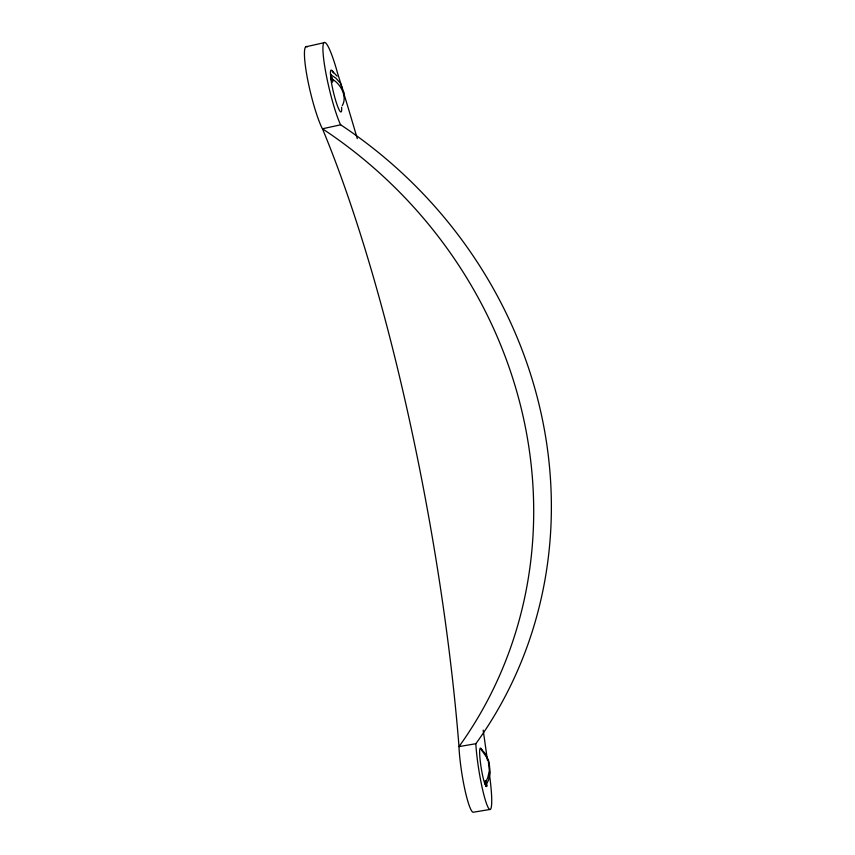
<?xml version="1.0" encoding="UTF-8"?>
<svg xmlns="http://www.w3.org/2000/svg" width="855" height="855" viewBox="0 0 855 855"><rect width="100%" height="100%" fill="white"/><g stroke="black" fill="none" stroke-linecap="round" stroke-linejoin="round"><path stroke-width="1.28" d="M343.689 95.653L343.785 92.201L340.482 83.192L335.93 78.222L330.5 74.513L333.258 80.926M342.267 105.646C348.22 95.578 338.911 81.802 331.377 78.938M485.629 781.352L485.779 785.798L488.633 779.781L490.225 772.738L489.049 761.837L485.17 753.65L481.237 748.948L482.135 751.011M305.62 46.854L323.906 42.75M489.477 774.523A41.136 4.927 81 0 1 487.735 806.692A41.136 4.927 81 0 1 475.936 745.71L475.85 743.722A447.924 418.629 40 0 0 340.675 124.809L322.463 128.784L321.758 127.513A45.443 6.605 76.5 0 1 306.827 75.144A45.443 6.605 76.5 0 1 307.415 46.854M475.85 743.722L459.007 746.597L459.06 748.595A41.083 5.451 81.2 0 0 464.992 790.116A41.083 5.451 81.2 0 0 473.136 812.25L489.862 809.471M486.089 785.745L484.871 783.811L487.735 777.772L489.338 770.718L488.162 759.796M332.146 70.805L337.052 76.127M482.487 751.438L487.649 758.545M481.654 749.675L480.852 748.285A19.483 2.33 81 0 0 480.115 759.774A19.483 2.33 81 0 0 484.422 782.603L486.153 786.408A19.483 2.33 81 0 0 487.158 785.029M340.675 124.809L340.012 123.526A45.497 5.964 76.7 0 1 323.062 52.561A45.497 5.964 76.7 0 1 336.507 69.373L337.233 72.077A1780.719 655.058 83.9 0 1 341.915 87.21M330.5 74.513L332.83 80.755M330.885 78.607L332.285 82.347M331.227 78.532L330.842 74.438M485.234 780.647L485.779 785.798M341.605 107.27L341.701 108.884A21.514 2.822 76.7 0 1 337.533 106.095A21.514 2.822 76.7 0 1 331.152 80.723L330.415 72.899A21.514 2.822 76.7 0 1 333.322 72.91M343.454 92.244A1780.719 655.058 83.9 0 1 357.272 138.628M483.182 730.117A1780.719 655.058 83.9 0 1 487.414 760.223M459.007 746.597A547.638 114.356 79.7 0 0 322.463 128.784A447.689 417.283 40.3 0 1 459.007 746.597"/></g></svg>
